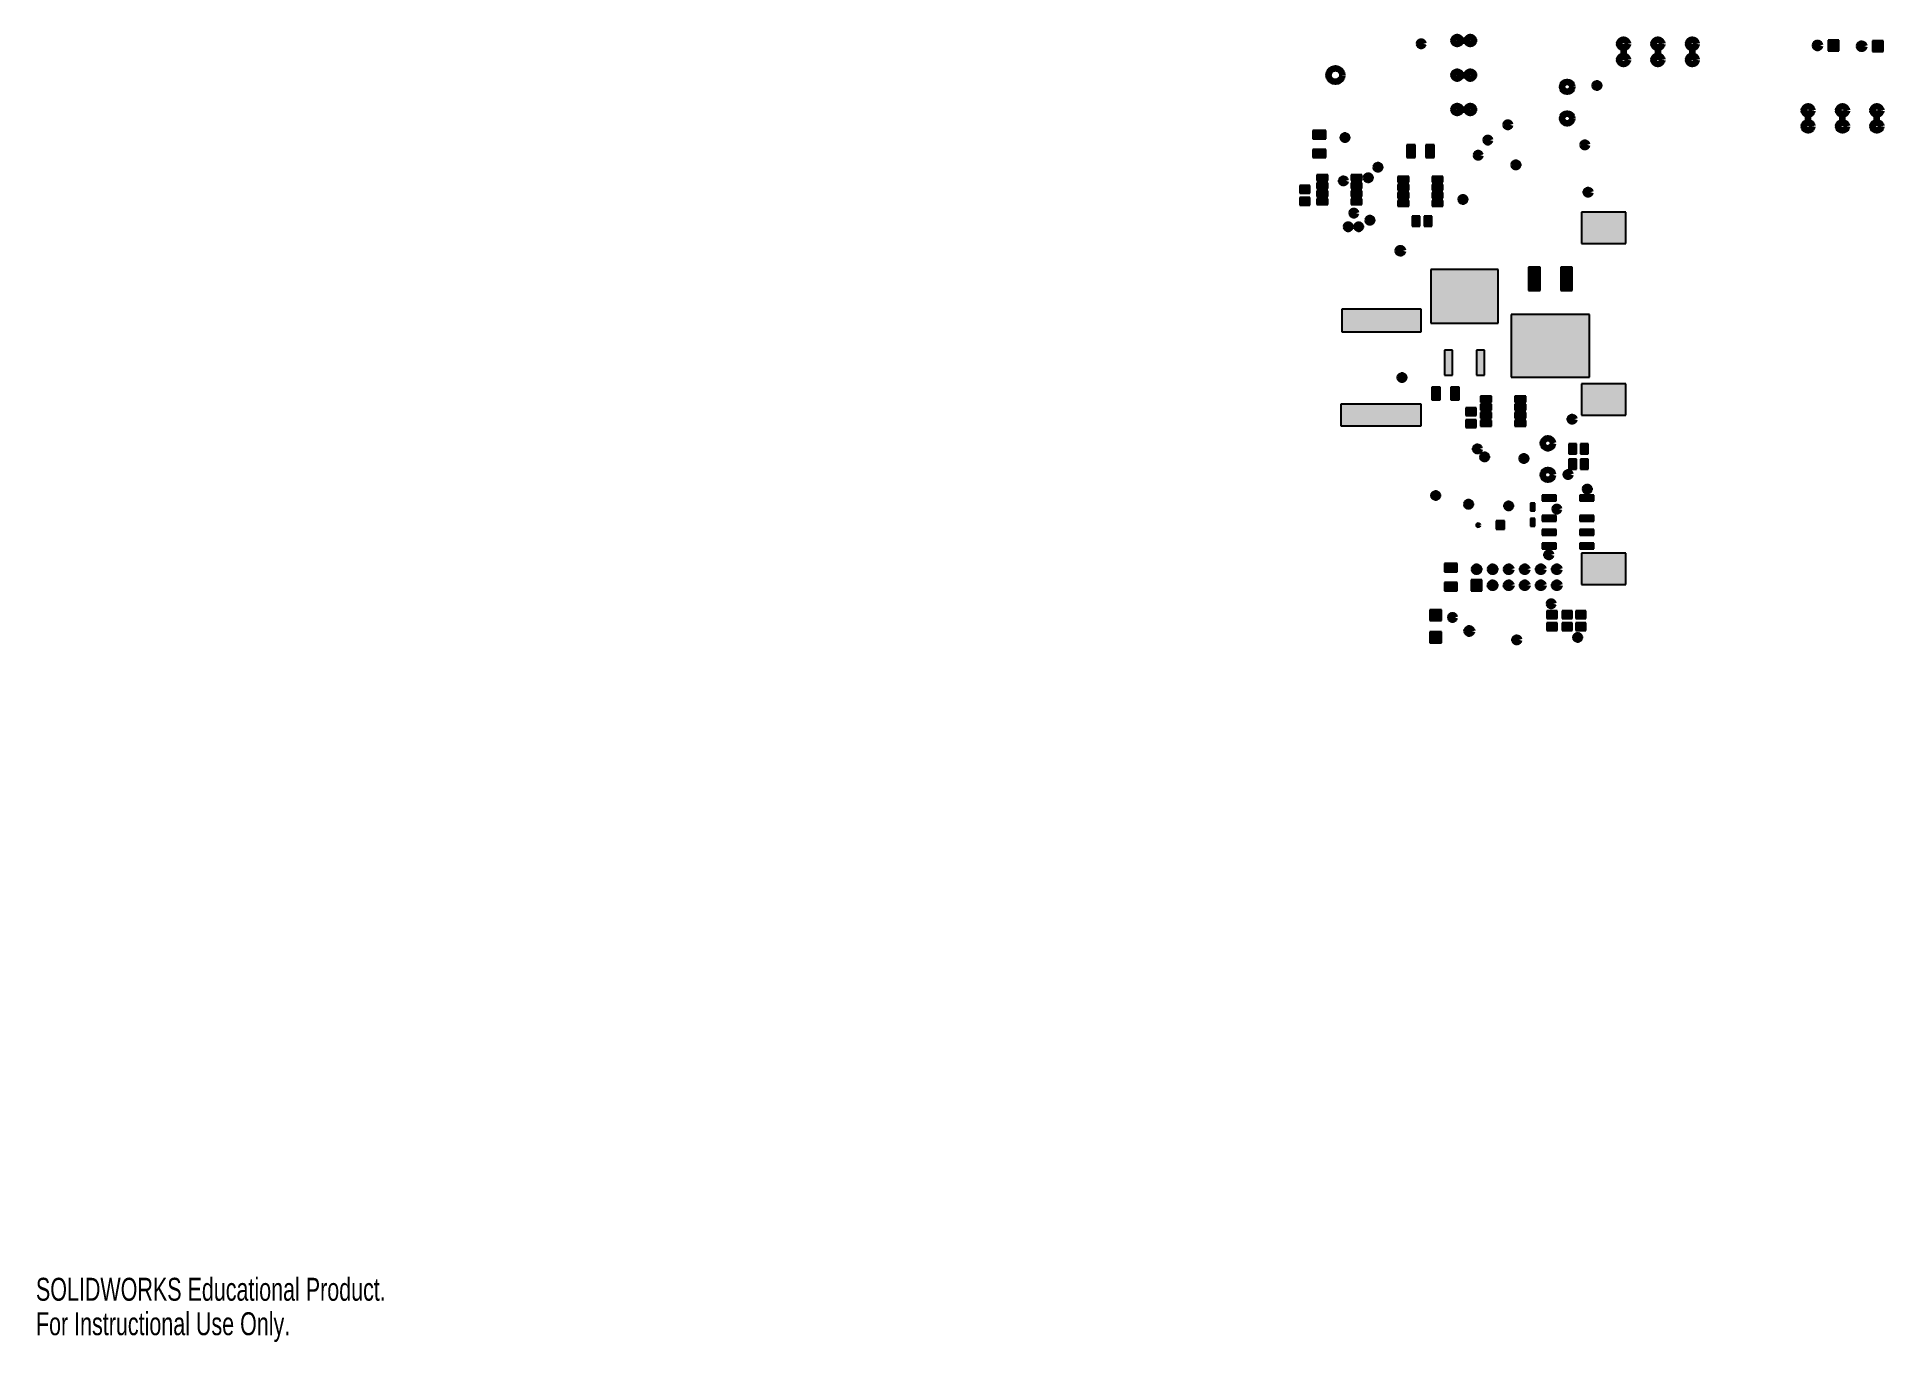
# Model space of a CAD drawing. Header units: millimetres. Extents: x 0 to 292, y 0 to 207.
import ezdxf

# ---------------------------------------------------------------- set-up
doc = ezdxf.new("R2010")
doc.units = ezdxf.units.MM
doc.layers.add('TOPSOLDER', color=216, linetype='Continuous')
doc.styles.add('SLDTEXTSTYLE0', font='TXT', dxfattribs={"width": 0.7})

msp = doc.modelspace()

# ---------------------------------------------------------------- hatches: boundary and pattern name
for points in [[(285.32, 204.47), (285.32, 205.97), (283.82, 205.97), (283.82, 204.47)], [(292.31, 204.35), (292.31, 205.84), (290.81, 205.84), (290.81, 204.35)], [(202.27, 190.55), (204.07, 190.55), (204.07, 191.65), (202.27, 191.65)], [(202.27, 187.55), (204.07, 187.55), (204.07, 188.65), (202.27, 188.65)], [(217.12, 189.36), (217.12, 187.56), (218.22, 187.56), (218.22, 189.36)], [(220.12, 189.36), (220.12, 187.56), (221.22, 187.56), (221.22, 189.36)], [(202.87, 184.62), (202.87, 183.92), (204.39, 183.92), (204.39, 184.62)], [(208.29, 184.62), (208.29, 183.92), (209.82, 183.92), (209.82, 184.62)], [(215.69, 184.36), (215.69, 183.66), (217.22, 183.66), (217.22, 184.36)], [(221.12, 184.36), (221.12, 183.66), (222.64, 183.66), (222.64, 184.36)], [(201.58, 182.92), (200.18, 182.92), (200.18, 181.9), (201.58, 181.9)], [(202.87, 183.35), (202.87, 182.65), (204.39, 182.65), (204.39, 183.35)], [(202.87, 182.08), (202.87, 181.38), (204.39, 181.38), (204.39, 182.08)], [(208.29, 183.35), (208.29, 182.65), (209.82, 182.65), (209.82, 183.35)], [(208.29, 182.08), (208.29, 181.38), (209.82, 181.38), (209.82, 182.08)], [(215.69, 183.09), (215.69, 182.39), (217.22, 182.39), (217.22, 183.09)], [(215.69, 181.82), (215.69, 181.12), (217.22, 181.12), (217.22, 181.82)], [(221.12, 183.09), (221.12, 182.39), (222.64, 182.39), (222.64, 183.09)], [(221.12, 181.82), (221.12, 181.12), (222.64, 181.12), (222.64, 181.82)], [(201.58, 181.04), (200.18, 181.04), (200.18, 180.03), (201.58, 180.03)], [(202.87, 180.81), (202.87, 180.11), (204.39, 180.11), (204.39, 180.81)], [(208.29, 180.81), (208.29, 180.11), (209.82, 180.11), (209.82, 180.81)], [(215.69, 180.55), (215.69, 179.85), (217.22, 179.85), (217.22, 180.55)], [(221.12, 180.55), (221.12, 179.85), (222.64, 179.85), (222.64, 180.55)], [(217.97, 178.11), (217.97, 176.71), (218.99, 176.71), (218.99, 178.11)], [(219.85, 178.11), (219.85, 176.71), (220.87, 176.71), (220.87, 178.11)], [(231.4, 161.36), (231.4, 169.66), (220.9, 169.66), (220.9, 161.36)], [(238, 166.5), (238, 170), (236.4, 170), (236.4, 166.5)], [(243.08, 166.5), (243.08, 170), (241.48, 170), (241.48, 166.5)], [(245.84, 162.54), (233.64, 162.54), (233.64, 152.79), (245.84, 152.79)], [(223.09, 153.13), (224.14, 153.13), (224.14, 156.88), (223.09, 156.88)], [(228.17, 153.13), (229.22, 153.13), (229.22, 156.88), (228.17, 156.88)], [(222.18, 149.2), (222.18, 151), (221.08, 151), (221.08, 149.2)], [(225.18, 149.2), (225.18, 151), (224.08, 151), (224.08, 149.2)], [(228.77, 149.56), (228.77, 148.87), (230.3, 148.87), (230.3, 149.56)], [(234.2, 149.56), (234.2, 148.87), (235.72, 148.87), (235.72, 149.56)], [(227.87, 147.74), (226.47, 147.74), (226.47, 146.73), (227.87, 146.73)], [(228.77, 148.29), (228.77, 147.6), (230.3, 147.6), (230.3, 148.29)], [(228.77, 147.02), (228.77, 146.33), (230.3, 146.33), (230.3, 147.02)], [(234.2, 148.29), (234.2, 147.6), (235.72, 147.6), (235.72, 148.29)], [(234.2, 147.02), (234.2, 146.33), (235.72, 146.33), (235.72, 147.02)], [(227.87, 145.86), (226.47, 145.86), (226.47, 144.85), (227.87, 144.85)], [(228.77, 145.75), (228.77, 145.06), (230.3, 145.06), (230.3, 145.75)], [(234.2, 145.75), (234.2, 145.06), (235.72, 145.06), (235.72, 145.75)], [(243.76, 140.64), (243.76, 142.04), (242.74, 142.04), (242.74, 140.64)], [(245.63, 140.64), (245.63, 142.04), (244.62, 142.04), (244.62, 140.64)], [(242.74, 139.63), (242.74, 138.23), (243.76, 138.23), (243.76, 139.63)], [(244.62, 139.63), (244.62, 138.23), (245.63, 138.23), (245.63, 139.63)], [(237.2, 132.63), (236.7, 132.63), (236.7, 131.63), (237.2, 131.63)], [(240.54, 133.91), (238.54, 133.91), (238.54, 133.21), (240.54, 133.21)], [(246.54, 133.91), (244.54, 133.91), (244.54, 133.21), (246.54, 133.21)], [(231.29, 129.83), (231.29, 128.72), (232.39, 128.72), (232.39, 129.83)], [(237.2, 130.23), (236.7, 130.23), (236.7, 129.23), (237.2, 129.23)], [(240.54, 130.71), (238.54, 130.71), (238.54, 130.01), (240.54, 130.01)], [(246.54, 130.71), (244.54, 130.71), (244.54, 130.01), (246.54, 130.01)], [(240.54, 128.51), (238.54, 128.51), (238.54, 127.81), (240.54, 127.81)], [(240.54, 126.31), (238.54, 126.31), (238.54, 125.61), (240.54, 125.61)], [(246.54, 128.51), (244.54, 128.51), (244.54, 127.81), (246.54, 127.81)], [(246.54, 126.31), (244.54, 126.31), (244.54, 125.61), (246.54, 125.61)], [(224.9, 123.08), (223.09, 123.08), (223.09, 121.96), (224.9, 121.96)], [(224.9, 120.08), (223.09, 120.08), (223.09, 118.96), (224.9, 118.96)], [(227.31, 120.5), (227.31, 119), (228.81, 119), (228.81, 120.5)], [(220.78, 114.27), (222.38, 114.27), (222.38, 115.77), (220.78, 115.77)], [(240.69, 115.61), (239.3, 115.61), (239.3, 114.59), (240.69, 114.59)], [(241.71, 114.59), (243.11, 114.59), (243.11, 115.61), (241.71, 115.61)], [(243.87, 114.59), (245.27, 114.59), (245.27, 115.61), (243.87, 115.61)], [(220.78, 110.77), (222.38, 110.77), (222.38, 112.27), (220.78, 112.27)], [(240.69, 113.73), (239.3, 113.73), (239.3, 112.72), (240.69, 112.72)], [(241.71, 112.72), (243.11, 112.72), (243.11, 113.73), (241.71, 113.73)], [(243.87, 112.72), (245.27, 112.72), (245.27, 113.73), (243.87, 113.73)]]:
    msp.add_hatch(color=256).paths.add_polyline_path(points, flags=0)
at = {"layer": 'TOPSOLDER'}
for points in [[(285.42, 204.37), (285.42, 206.07), (283.72, 206.07), (283.72, 204.37)], [(292.41, 204.24), (292.41, 205.95), (290.71, 205.95), (290.71, 204.24)], [(202.16, 190.45), (204.17, 190.45), (204.17, 191.75), (202.16, 191.75)], [(202.16, 187.45), (204.17, 187.45), (204.17, 188.75), (202.16, 188.75)], [(217.02, 189.46), (217.02, 187.46), (218.32, 187.46), (218.32, 189.46)], [(220.02, 189.46), (220.02, 187.46), (221.32, 187.46), (221.32, 189.46)], [(202.76, 184.72), (202.76, 183.82), (204.49, 183.82), (204.49, 184.72)], [(208.19, 184.72), (208.19, 183.82), (209.92, 183.82), (209.92, 184.72)], [(215.59, 184.46), (215.59, 183.56), (217.32, 183.56), (217.32, 184.46)], [(221.02, 184.46), (221.02, 183.56), (222.74, 183.56), (222.74, 184.46)], [(201.68, 183.02), (200.08, 183.02), (200.08, 181.8), (201.68, 181.8)], [(202.76, 183.45), (202.76, 182.55), (204.49, 182.55), (204.49, 183.45)], [(202.76, 182.18), (202.76, 181.28), (204.49, 181.28), (204.49, 182.18)], [(208.19, 183.45), (208.19, 182.55), (209.92, 182.55), (209.92, 183.45)], [(208.19, 182.18), (208.19, 181.28), (209.92, 181.28), (209.92, 182.18)], [(215.59, 183.19), (215.59, 182.29), (217.32, 182.29), (217.32, 183.19)], [(215.59, 181.92), (215.59, 181.02), (217.32, 181.02), (217.32, 181.92)], [(221.02, 183.19), (221.02, 182.29), (222.74, 182.29), (222.74, 183.19)], [(221.02, 181.92), (221.02, 181.02), (222.74, 181.02), (222.74, 181.92)], [(201.68, 181.14), (200.08, 181.14), (200.08, 179.92), (201.68, 179.92)], [(202.76, 180.91), (202.76, 180.01), (204.49, 180.01), (204.49, 180.91)], [(208.19, 180.91), (208.19, 180.01), (209.92, 180.01), (209.92, 180.91)], [(215.59, 180.65), (215.59, 179.75), (217.32, 179.75), (217.32, 180.65)], [(221.02, 180.65), (221.02, 179.75), (222.74, 179.75), (222.74, 180.65)], [(244.69, 178.81), (244.69, 173.85), (251.68, 173.85), (251.68, 178.81)], [(217.87, 178.21), (217.87, 176.61), (219.09, 176.61), (219.09, 178.21)], [(219.75, 178.21), (219.75, 176.61), (220.97, 176.61), (220.97, 178.21)], [(231.5, 161.26), (231.5, 169.76), (220.8, 169.76), (220.8, 161.26)], [(238.1, 166.4), (238.1, 170.1), (236.3, 170.1), (236.3, 166.4)], [(243.18, 166.4), (243.18, 170.1), (241.38, 170.1), (241.38, 166.4)], [(206.72, 163.44), (206.72, 159.88), (219.29, 159.88), (219.29, 163.44)], [(245.94, 162.64), (233.54, 162.64), (233.54, 152.69), (245.94, 152.69)], [(222.99, 153.03), (224.24, 153.03), (224.24, 156.98), (222.99, 156.98)], [(228.07, 153.03), (229.32, 153.03), (229.32, 156.98), (228.07, 156.98)], [(222.28, 149.1), (222.28, 151.11), (220.98, 151.11), (220.98, 149.1)], [(225.28, 149.1), (225.28, 151.11), (223.98, 151.11), (223.98, 149.1)], [(228.67, 149.67), (228.67, 148.76), (230.4, 148.76), (230.4, 149.67)], [(234.1, 149.67), (234.1, 148.76), (235.83, 148.76), (235.83, 149.67)], [(244.69, 151.63), (244.69, 146.68), (251.68, 146.68), (251.68, 151.63)], [(206.59, 148.45), (206.59, 145.02), (219.29, 145.02), (219.29, 148.45)], [(227.97, 147.84), (226.37, 147.84), (226.37, 146.62), (227.97, 146.62)], [(228.67, 148.4), (228.67, 147.49), (230.4, 147.49), (230.4, 148.4)], [(228.67, 147.13), (228.67, 146.22), (230.4, 146.22), (230.4, 147.13)], [(234.1, 148.4), (234.1, 147.49), (235.83, 147.49), (235.83, 148.4)], [(234.1, 147.13), (234.1, 146.22), (235.83, 146.22), (235.83, 147.13)], [(227.97, 145.96), (226.37, 145.96), (226.37, 144.74), (227.97, 144.74)], [(228.67, 145.86), (228.67, 144.95), (230.4, 144.95), (230.4, 145.86)], [(234.1, 145.86), (234.1, 144.95), (235.83, 144.95), (235.83, 145.86)], [(243.86, 140.54), (243.86, 142.14), (242.64, 142.14), (242.64, 140.54)], [(245.74, 140.54), (245.74, 142.14), (244.52, 142.14), (244.52, 140.54)], [(242.64, 139.73), (242.64, 138.13), (243.86, 138.13), (243.86, 139.73)], [(244.52, 139.73), (244.52, 138.13), (245.74, 138.13), (245.74, 139.73)], [(237.3, 132.73), (236.6, 132.73), (236.6, 131.53), (237.3, 131.53)], [(240.64, 134.01), (238.43, 134.01), (238.43, 133.11), (240.64, 133.11)], [(246.64, 134.01), (244.43, 134.01), (244.43, 133.11), (246.64, 133.11)], [(231.18, 129.93), (231.18, 128.62), (232.5, 128.62), (232.5, 129.93)], [(237.3, 130.33), (236.6, 130.33), (236.6, 129.13), (237.3, 129.13)], [(240.64, 130.81), (238.43, 130.81), (238.43, 129.91), (240.64, 129.91)], [(240.64, 128.61), (238.43, 128.61), (238.43, 127.71), (240.64, 127.71)], [(246.64, 130.81), (244.43, 130.81), (244.43, 129.91), (246.64, 129.91)], [(246.64, 128.61), (244.43, 128.61), (244.43, 127.71), (246.64, 127.71)], [(240.64, 126.41), (238.43, 126.41), (238.43, 125.51), (240.64, 125.51)], [(246.64, 126.41), (244.43, 126.41), (244.43, 125.51), (246.64, 125.51)], [(225, 123.18), (222.99, 123.18), (222.99, 121.86), (225, 121.86)], [(244.69, 124.83), (244.69, 119.88), (251.68, 119.88), (251.68, 124.83)], [(225, 120.18), (222.99, 120.18), (222.99, 118.86), (225, 118.86)], [(227.21, 120.6), (227.21, 118.9), (228.91, 118.9), (228.91, 120.6)], [(220.68, 114.17), (222.48, 114.17), (222.48, 115.88), (220.68, 115.88)], [(240.8, 115.71), (239.2, 115.71), (239.2, 114.49), (240.8, 114.49)], [(241.61, 114.49), (243.21, 114.49), (243.21, 115.71), (241.61, 115.71)], [(243.77, 114.49), (245.37, 114.49), (245.37, 115.71), (243.77, 115.71)], [(220.68, 110.67), (222.48, 110.67), (222.48, 112.38), (220.68, 112.38)], [(240.8, 113.83), (239.2, 113.83), (239.2, 112.61), (240.8, 112.61)], [(241.61, 112.61), (243.21, 112.61), (243.21, 113.83), (241.61, 113.83)], [(243.77, 112.61), (245.37, 112.61), (245.37, 113.83), (243.77, 113.83)]]:
    msp.add_hatch(color=256, dxfattribs=at).paths.add_polyline_path(points, flags=0)

# ---------------------------------------------------------------- linework, layer by layer
at = {"layer": 'TOPSOLDER', "lineweight": 200}
for p, q in [((224.98, 205.98), (227.07, 205.98)), ((251.31, 205.46), (251.31, 202.95)), ((256.76, 205.46), (256.76, 202.95)), ((262.21, 205.46), (262.21, 202.95)), ((224.98, 200.52), (227.07, 200.52)), ((224.98, 195.06), (227.07, 195.06)), ((280.53, 192.41), (280.53, 194.92)), ((285.98, 192.41), (285.98, 194.92)), ((291.43, 192.41), (291.43, 194.92))]:
    msp.add_line(p, q, dxfattribs=at)
at = {"layer": 'TOPSOLDER'}
for p, q in [((285.42, 206.07), (283.72, 206.07)), ((283.72, 206.07), (283.72, 204.37)), ((285.42, 204.37), (285.42, 206.07)), ((292.41, 205.95), (290.71, 205.95)), ((290.71, 205.95), (290.71, 204.24)), ((292.41, 204.24), (292.41, 205.95)), ((283.72, 204.37), (285.42, 204.37)), ((290.71, 204.24), (292.41, 204.24)), ((204.17, 191.75), (202.16, 191.75)), ((202.16, 191.75), (202.16, 190.45)), ((202.16, 190.45), (204.17, 190.45)), ((204.17, 190.45), (204.17, 191.75)), ((204.17, 188.75), (202.16, 188.75)), ((202.16, 188.75), (202.16, 187.45)), ((202.16, 187.45), (204.17, 187.45)), ((204.17, 187.45), (204.17, 188.75)), ((218.32, 189.46), (217.02, 189.46)), ((217.02, 189.46), (217.02, 187.46)), ((217.02, 187.46), (218.32, 187.46)), ((218.32, 187.46), (218.32, 189.46)), ((221.32, 189.46), (220.02, 189.46)), ((220.02, 189.46), (220.02, 187.46)), ((220.02, 187.46), (221.32, 187.46)), ((221.32, 187.46), (221.32, 189.46)), ((204.49, 184.72), (202.76, 184.72)), ((202.76, 184.72), (202.76, 183.82)), ((204.49, 183.82), (204.49, 184.72)), ((209.92, 184.72), (208.19, 184.72)), ((208.19, 184.72), (208.19, 183.82)), ((209.92, 183.82), (209.92, 184.72)), ((217.32, 184.46), (215.59, 184.46)), ((215.59, 184.46), (215.59, 183.56)), ((217.32, 183.56), (217.32, 184.46)), ((222.74, 184.46), (221.02, 184.46)), ((221.02, 184.46), (221.02, 183.56)), ((222.74, 183.56), (222.74, 184.46)), ((200.08, 183.02), (200.08, 181.8)), ((201.68, 183.02), (200.08, 183.02)), ((200.08, 181.8), (201.68, 181.8)), ((201.68, 181.8), (201.68, 183.02)), ((202.76, 183.82), (204.49, 183.82)), ((204.49, 183.45), (202.76, 183.45)), ((202.76, 183.45), (202.76, 182.55)), ((202.76, 182.55), (204.49, 182.55)), ((204.49, 182.18), (202.76, 182.18)), ((202.76, 182.18), (202.76, 181.28)), ((202.76, 181.28), (204.49, 181.28)), ((204.49, 182.55), (204.49, 183.45)), ((204.49, 181.28), (204.49, 182.18)), ((208.19, 183.82), (209.92, 183.82)), ((209.92, 183.45), (208.19, 183.45)), ((208.19, 183.45), (208.19, 182.55)), ((208.19, 182.55), (209.92, 182.55)), ((209.92, 182.18), (208.19, 182.18)), ((208.19, 182.18), (208.19, 181.28)), ((208.19, 181.28), (209.92, 181.28)), ((209.92, 182.55), (209.92, 183.45)), ((209.92, 181.28), (209.92, 182.18)), ((215.59, 183.56), (217.32, 183.56)), ((217.32, 183.19), (215.59, 183.19)), ((215.59, 183.19), (215.59, 182.29)), ((215.59, 182.29), (217.32, 182.29)), ((217.32, 181.92), (215.59, 181.92)), ((215.59, 181.92), (215.59, 181.02)), ((217.32, 182.29), (217.32, 183.19)), ((217.32, 181.02), (217.32, 181.92)), ((221.02, 183.56), (222.74, 183.56)), ((222.74, 183.19), (221.02, 183.19)), ((221.02, 183.19), (221.02, 182.29)), ((221.02, 182.29), (222.74, 182.29)), ((222.74, 181.92), (221.02, 181.92)), ((221.02, 181.92), (221.02, 181.02)), ((222.74, 182.29), (222.74, 183.19)), ((222.74, 181.02), (222.74, 181.92)), ((200.08, 181.14), (200.08, 179.92)), ((201.68, 181.14), (200.08, 181.14)), ((200.08, 179.92), (201.68, 179.92)), ((201.68, 179.92), (201.68, 181.14)), ((204.49, 180.91), (202.76, 180.91)), ((202.76, 180.91), (202.76, 180.01)), ((202.76, 180.01), (204.49, 180.01)), ((204.49, 180.01), (204.49, 180.91)), ((209.92, 180.91), (208.19, 180.91)), ((208.19, 180.91), (208.19, 180.01)), ((208.19, 180.01), (209.92, 180.01)), ((209.92, 180.01), (209.92, 180.91)), ((215.59, 181.02), (217.32, 181.02)), ((217.32, 180.65), (215.59, 180.65)), ((215.59, 180.65), (215.59, 179.75)), ((215.59, 179.75), (217.32, 179.75)), ((217.32, 179.75), (217.32, 180.65)), ((221.02, 181.02), (222.74, 181.02)), ((222.74, 180.65), (221.02, 180.65)), ((221.02, 180.65), (221.02, 179.75)), ((221.02, 179.75), (222.74, 179.75)), ((222.74, 179.75), (222.74, 180.65)), ((251.68, 178.81), (244.69, 178.81)), ((244.69, 178.81), (244.69, 173.85)), ((251.68, 173.85), (251.68, 178.81)), ((219.09, 178.21), (217.87, 178.21)), ((217.87, 178.21), (217.87, 176.61)), ((217.87, 176.61), (219.09, 176.61)), ((219.09, 176.61), (219.09, 178.21)), ((220.97, 178.21), (219.75, 178.21)), ((219.75, 178.21), (219.75, 176.61)), ((219.75, 176.61), (220.97, 176.61)), ((220.97, 176.61), (220.97, 178.21)), ((244.69, 173.85), (251.68, 173.85)), ((231.5, 169.76), (220.8, 169.76)), ((220.8, 169.76), (220.8, 161.26)), ((231.5, 161.26), (231.5, 169.76)), ((238.1, 170.1), (236.3, 170.1)), ((236.3, 170.1), (236.3, 166.4)), ((238.1, 166.4), (238.1, 170.1)), ((243.18, 170.1), (241.38, 170.1)), ((241.38, 170.1), (241.38, 166.4)), ((243.18, 166.4), (243.18, 170.1)), ((236.3, 166.4), (238.1, 166.4)), ((241.38, 166.4), (243.18, 166.4)), ((219.29, 163.44), (206.72, 163.44)), ((206.72, 163.44), (206.72, 159.88)), ((219.29, 159.88), (219.29, 163.44)), ((220.8, 161.26), (231.5, 161.26)), ((233.54, 162.64), (233.54, 152.69)), ((245.94, 162.64), (233.54, 162.64)), ((245.94, 152.69), (245.94, 162.64)), ((206.72, 159.88), (219.29, 159.88)), ((224.24, 156.98), (222.99, 156.98)), ((222.99, 156.98), (222.99, 153.03)), ((224.24, 153.03), (224.24, 156.98)), ((229.32, 156.98), (228.07, 156.98)), ((228.07, 156.98), (228.07, 153.03)), ((229.32, 153.03), (229.32, 156.98)), ((222.99, 153.03), (224.24, 153.03)), ((228.07, 153.03), (229.32, 153.03)), ((233.54, 152.69), (245.94, 152.69)), ((222.28, 151.11), (220.98, 151.11)), ((220.98, 151.11), (220.98, 149.1)), ((220.98, 149.1), (222.28, 149.1)), ((222.28, 149.1), (222.28, 151.11)), ((225.28, 151.11), (223.98, 151.11)), ((223.98, 151.11), (223.98, 149.1)), ((223.98, 149.1), (225.28, 149.1)), ((225.28, 149.1), (225.28, 151.11)), ((230.4, 149.67), (228.67, 149.67)), ((228.67, 149.67), (228.67, 148.76)), ((230.4, 148.76), (230.4, 149.67)), ((235.83, 149.67), (234.1, 149.67)), ((234.1, 149.67), (234.1, 148.76)), ((235.83, 148.76), (235.83, 149.67)), ((251.68, 151.63), (244.69, 151.63)), ((244.69, 151.63), (244.69, 146.68)), ((251.68, 146.68), (251.68, 151.63)), ((219.29, 148.45), (206.59, 148.45)), ((206.59, 148.45), (206.59, 145.02)), ((219.29, 145.02), (219.29, 148.45)), ((226.37, 147.84), (226.37, 146.62)), ((227.97, 147.84), (226.37, 147.84)), ((226.37, 146.62), (227.97, 146.62)), ((227.97, 146.62), (227.97, 147.84)), ((228.67, 148.76), (230.4, 148.76)), ((230.4, 148.4), (228.67, 148.4)), ((228.67, 148.4), (228.67, 147.49)), ((228.67, 147.49), (230.4, 147.49)), ((230.4, 147.13), (228.67, 147.13)), ((228.67, 147.13), (228.67, 146.22)), ((228.67, 146.22), (230.4, 146.22)), ((230.4, 147.49), (230.4, 148.4)), ((230.4, 146.22), (230.4, 147.13)), ((234.1, 148.76), (235.83, 148.76)), ((235.83, 148.4), (234.1, 148.4)), ((234.1, 148.4), (234.1, 147.49)), ((234.1, 147.49), (235.83, 147.49)), ((235.83, 147.13), (234.1, 147.13)), ((234.1, 147.13), (234.1, 146.22)), ((234.1, 146.22), (235.83, 146.22)), ((235.83, 147.49), (235.83, 148.4)), ((235.83, 146.22), (235.83, 147.13)), ((244.69, 146.68), (251.68, 146.68)), ((206.59, 145.02), (219.29, 145.02)), ((226.37, 145.96), (226.37, 144.74)), ((227.97, 145.96), (226.37, 145.96)), ((226.37, 144.74), (227.97, 144.74)), ((227.97, 144.74), (227.97, 145.96)), ((230.4, 145.86), (228.67, 145.86)), ((228.67, 145.86), (228.67, 144.95)), ((228.67, 144.95), (230.4, 144.95)), ((230.4, 144.95), (230.4, 145.86)), ((235.83, 145.86), (234.1, 145.86)), ((234.1, 145.86), (234.1, 144.95)), ((234.1, 144.95), (235.83, 144.95)), ((235.83, 144.95), (235.83, 145.86)), ((243.86, 142.14), (242.64, 142.14)), ((242.64, 142.14), (242.64, 140.54)), ((242.64, 140.54), (243.86, 140.54)), ((243.86, 140.54), (243.86, 142.14)), ((245.74, 142.14), (244.52, 142.14)), ((244.52, 142.14), (244.52, 140.54)), ((244.52, 140.54), (245.74, 140.54)), ((245.74, 140.54), (245.74, 142.14)), ((243.86, 139.73), (242.64, 139.73)), ((242.64, 139.73), (242.64, 138.13)), ((242.64, 138.13), (243.86, 138.13)), ((243.86, 138.13), (243.86, 139.73)), ((245.74, 139.73), (244.52, 139.73)), ((244.52, 139.73), (244.52, 138.13)), ((244.52, 138.13), (245.74, 138.13)), ((245.74, 138.13), (245.74, 139.73)), ((236.6, 132.73), (236.6, 131.53)), ((237.3, 132.73), (236.6, 132.73)), ((236.6, 131.53), (237.3, 131.53)), ((237.3, 131.53), (237.3, 132.73)), ((238.43, 134.01), (238.43, 133.11)), ((240.64, 134.01), (238.43, 134.01)), ((238.43, 133.11), (240.64, 133.11)), ((240.64, 133.11), (240.64, 134.01)), ((244.43, 134.01), (244.43, 133.11)), ((246.64, 134.01), (244.43, 134.01)), ((244.43, 133.11), (246.64, 133.11)), ((246.64, 133.11), (246.64, 134.01)), ((232.5, 129.93), (231.18, 129.93)), ((231.18, 129.93), (231.18, 128.62)), ((231.18, 128.62), (232.5, 128.62)), ((232.5, 128.62), (232.5, 129.93)), ((236.6, 130.33), (236.6, 129.13)), ((237.3, 130.33), (236.6, 130.33)), ((236.6, 129.13), (237.3, 129.13)), ((237.3, 129.13), (237.3, 130.33)), ((238.43, 130.81), (238.43, 129.91)), ((240.64, 130.81), (238.43, 130.81)), ((238.43, 129.91), (240.64, 129.91)), ((238.43, 128.61), (238.43, 127.71)), ((240.64, 128.61), (238.43, 128.61)), ((240.64, 129.91), (240.64, 130.81)), ((240.64, 127.71), (240.64, 128.61)), ((244.43, 130.81), (244.43, 129.91)), ((246.64, 130.81), (244.43, 130.81)), ((244.43, 129.91), (246.64, 129.91)), ((244.43, 128.61), (244.43, 127.71)), ((246.64, 128.61), (244.43, 128.61)), ((246.64, 129.91), (246.64, 130.81)), ((246.64, 127.71), (246.64, 128.61)), ((238.43, 127.71), (240.64, 127.71)), ((238.43, 126.41), (238.43, 125.51)), ((240.64, 126.41), (238.43, 126.41)), ((240.64, 125.51), (240.64, 126.41)), ((244.43, 127.71), (246.64, 127.71)), ((244.43, 126.41), (244.43, 125.51)), ((246.64, 126.41), (244.43, 126.41)), ((246.64, 125.51), (246.64, 126.41)), ((222.99, 123.18), (222.99, 121.86)), ((225, 123.18), (222.99, 123.18)), ((225, 121.86), (225, 123.18)), ((238.43, 125.51), (240.64, 125.51)), ((244.43, 125.51), (246.64, 125.51)), ((251.68, 124.83), (244.69, 124.83)), ((244.69, 124.83), (244.69, 119.88)), ((251.68, 119.88), (251.68, 124.83)), ((222.99, 121.86), (225, 121.86)), ((222.99, 120.18), (222.99, 118.86)), ((225, 120.18), (222.99, 120.18)), ((225, 118.86), (225, 120.18)), ((228.91, 120.6), (227.21, 120.6)), ((227.21, 120.6), (227.21, 118.9)), ((228.91, 118.9), (228.91, 120.6)), ((244.69, 119.88), (251.68, 119.88)), ((222.99, 118.86), (225, 118.86)), ((227.21, 118.9), (228.91, 118.9)), ((222.48, 115.88), (220.68, 115.88)), ((220.68, 115.88), (220.68, 114.17)), ((220.68, 114.17), (222.48, 114.17)), ((222.48, 114.17), (222.48, 115.88)), ((239.2, 115.71), (239.2, 114.49)), ((240.8, 115.71), (239.2, 115.71)), ((239.2, 114.49), (240.8, 114.49)), ((240.8, 114.49), (240.8, 115.71)), ((243.21, 115.71), (241.61, 115.71)), ((241.61, 115.71), (241.61, 114.49)), ((241.61, 114.49), (243.21, 114.49)), ((243.21, 114.49), (243.21, 115.71)), ((245.37, 115.71), (243.77, 115.71)), ((243.77, 115.71), (243.77, 114.49)), ((243.77, 114.49), (245.37, 114.49)), ((245.37, 114.49), (245.37, 115.71)), ((222.48, 112.38), (220.68, 112.38)), ((220.68, 112.38), (220.68, 110.67)), ((222.48, 110.67), (222.48, 112.38)), ((239.2, 113.83), (239.2, 112.61)), ((240.8, 113.83), (239.2, 113.83)), ((239.2, 112.61), (240.8, 112.61)), ((240.8, 112.61), (240.8, 113.83)), ((243.21, 113.83), (241.61, 113.83)), ((241.61, 113.83), (241.61, 112.61)), ((241.61, 112.61), (243.21, 112.61)), ((243.21, 112.61), (243.21, 113.83)), ((245.37, 113.83), (243.77, 113.83)), ((243.77, 113.83), (243.77, 112.61)), ((243.77, 112.61), (245.37, 112.61)), ((245.37, 112.61), (245.37, 113.83)), ((220.68, 110.67), (222.48, 110.67))]:
    msp.add_line(p, q, dxfattribs=at)
at = {"layer": 'TOPSOLDER', "lineweight": 100}
for centre, radius in [((219.29, 205.48), 0.368), ((282.03, 205.22), 0.426), ((289.02, 205.09), 0.426), ((247.11, 198.87), 0.368), ((233.01, 192.65), 0.368), ((207.23, 190.62), 0.368), ((229.84, 190.24), 0.368), ((228.31, 187.82), 0.368), ((245.2, 189.47), 0.368), ((206.98, 183.76), 0.368), ((210.91, 184.27), 0.368), ((212.44, 185.92), 0.368), ((234.28, 186.3), 0.368), ((225.9, 180.84), 0.368), ((245.71, 181.98), 0.368), ((208.63, 178.68), 0.368), ((207.74, 176.52), 0.368), ((209.39, 176.52), 0.368), ((211.17, 177.54), 0.368), ((215.99, 172.71), 0.432), ((216.25, 152.64), 0.368), ((243.17, 146.04), 0.368), ((228.19, 141.34), 0.368), ((229.33, 140.07), 0.368), ((235.55, 139.82), 0.368), ((242.54, 137.28), 0.368), ((245.58, 134.99), 0.368), ((221.58, 133.97), 0.368), ((226.79, 132.58), 0.368), ((233.14, 132.32), 0.368), ((240.76, 131.82), 0.368), ((239.49, 124.58), 0.368), ((228.06, 122.29), 0.426), ((230.6, 122.29), 0.426), ((230.6, 119.75), 0.426), ((233.14, 122.29), 0.426), ((233.14, 119.75), 0.426), ((235.68, 122.29), 0.426), ((235.68, 119.75), 0.426), ((238.22, 122.29), 0.426), ((238.22, 119.75), 0.426), ((240.76, 122.29), 0.426), ((240.76, 119.75), 0.426), ((239.87, 116.83), 0.368), ((224.25, 114.67), 0.368), ((226.91, 112.51), 0.432), ((234.41, 111.11), 0.368), ((244.06, 111.5), 0.368)]:
    msp.add_circle(centre, radius, dxfattribs=at)
at = {"layer": 'TOPSOLDER', "lineweight": 140}
for centre, radius in [((224.98, 205.98), 0.575), ((227.07, 205.98), 0.575), ((251.31, 205.46), 0.679), ((256.76, 205.46), 0.679), ((262.21, 205.46), 0.679), ((251.31, 202.95), 0.679), ((256.76, 202.95), 0.679), ((262.21, 202.95), 0.679), ((224.98, 200.52), 0.575), ((227.07, 200.52), 0.575), ((224.98, 195.06), 0.575), ((227.07, 195.06), 0.575), ((280.53, 194.92), 0.679), ((280.53, 192.41), 0.679), ((285.98, 194.92), 0.679), ((285.98, 192.41), 0.679), ((291.43, 194.92), 0.679), ((291.43, 192.41), 0.679)]:
    msp.add_circle(centre, radius, dxfattribs=at)
at = {"layer": 'TOPSOLDER', "lineweight": 200}
for centre, radius in [((205.71, 200.52), 1.08), ((242.41, 198.67), 0.801), ((242.41, 193.66), 0.801), ((239.36, 142.23), 0.801), ((239.36, 137.23), 0.801)]:
    msp.add_circle(centre, radius, dxfattribs=at)
at = {"layer": 'TOPSOLDER', "lineweight": 50}
msp.add_circle((228.34, 129.28), 0.201, dxfattribs=at)

# ---------------------------------------------------------------- texts
at = {"color": 7, "linetype": 'Continuous', "char_height": 3.633, "attachment_point": 1, "style": 'SLDTEXTSTYLE0'}
for s, insert in [('SOLIDWORKS Educational Product.', (0, 10.13)), ('For Instructional Use Only.', (0, 4.68))]:
    msp.add_mtext(s, dxfattribs=dict(at, insert=insert))

doc.saveas('drawing.dxf')
